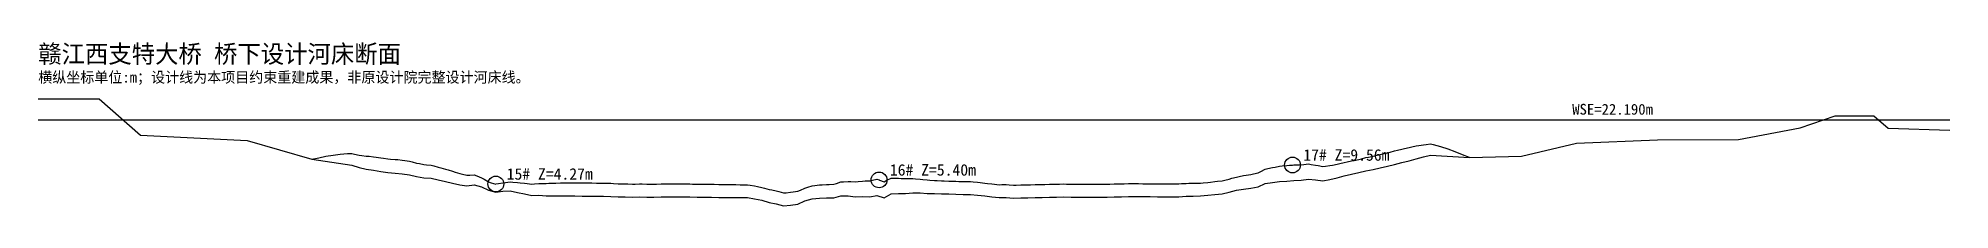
# Model space of a CAD drawing. Header units: metres. Extents: x 0 to 532, y -2 to 44.
import ezdxf

# ---------------------------------------------------------------- set-up
doc = ezdxf.new("R2010")
doc.units = ezdxf.units.M
for name, color, linetype in [('ANNOTATION', 7, 'CONTINUOUS'), ('CURRENT_BED', 8, 'CONTINUOUS'), ('DESIGN_CENTER', 1, 'CONTINUOUS'), ('PIER_CONTROL', 6, 'CONTINUOUS'), ('WSE_22_190', 4, 'CONTINUOUS')]:
    doc.layers.add(name, color=color, linetype=linetype)

msp = doc.modelspace()

# ---------------------------------------------------------------- linework, layer by layer
at = {"layer": 'CURRENT_BED', "color": 8}
msp.add_lwpolyline([(0, 27.98), (16.92, 28.02), (28.46, 17.9), (58.11, 16.4), (76.05, 11.2), (87.25, 9.56), (89.25, 8.85), (91.25, 8.37), (93.25, 8.12), (95.25, 7.78), (97.25, 7.43), (99.25, 7.26), (101.25, 7.13), (103.25, 6.84), (105.25, 6.31), (107.25, 6.01), (109.25, 5.88), (111.25, 5.39), (113.25, 4.95), (115.25, 4.5), (117.25, 4.05), (119.25, 3.8), (121.25, 4.06), (123.25, 3.5), (125.25, 2.52), (127.25, 1.99), (129.25, 2.26), (131.25, 2.33), (133.25, 1.92), (135.25, 1.52), (137.25, 1.04), (139.25, 1.15), (141.25, 1.01), (143.25, 0.99), (145.25, 0.97), (147.25, 0.95), (149.25, 0.93), (151.25, 0.91), (153.25, 0.89), (155.25, 0.87), (157.25, 0.85), (159.25, 0.82), (161.25, 0.7), (163.25, 0.65), (165.25, 0.61), (167.25, 0.67), (169.25, 0.64), (171.25, 0.62), (173.25, 0.66), (175.25, 0.66), (177.25, 0.66), (179.25, 0.66), (181.25, 0.66), (183.25, 0.63), (185.25, 0.59), (187.25, 0.57), (189.25, 0.55), (191.25, 0.52), (193.25, 0.5), (195.25, 0.47), (197.25, 0.46), (199.25, 0.15), (201.25, -0.26), (203.25, -0.85), (205.25, -1.22), (207.25, -1.81), (209.25, -1.6), (211.25, -1.32), (213.25, -0.45), (215.25, 0.12), (217.25, 0.34), (219.25, 0.39), (221.25, 0.41), (223.25, 0.96), (225.25, 0.94), (227.25, 0.73), (229.25, 0.75), (231.25, 0.72), (233.25, 1.07), (235.25, 0.41), (237.25, 1.52), (239.25, 1.61), (241.25, 1.65), (243.25, 1.85), (245.25, 1.78), (247.25, 1.64), (249.25, 1.59), (251.25, 1.53), (253.25, 1.48), (255.25, 1.43), (257.25, 1.38), (259.25, 1.35), (261.25, 1.2), (263.25, 0.95), (265.25, 0.71), (267.25, 0.48), (269.25, 0.53), (271.25, 0.36), (273.25, 0.4), (275.25, 0.44), (277.25, 0.49), (279.25, 0.53), (281.25, 0.57), (283.25, 0.62), (285.25, 0.65), (287.25, 0.64), (289.25, 0.64), (291.25, 0.63), (293.25, 0.62), (295.25, 0.62), (297.25, 0.61), (299.25, 0.65), (301.25, 0.68), (303.25, 0.74), (305.25, 0.78), (307.25, 0.74), (309.25, 0.74), (311.25, 0.71), (313.25, 0.69), (315.25, 0.68), (317.25, 0.73), (319.25, 0.84), (321.25, 0.92), (323.25, 0.93), (325.25, 1.12), (327.25, 1.36), (329.25, 1.54), (331.25, 2.02), (333.25, 2.51), (335.25, 2.87), (337.25, 3.08), (339.25, 3.49), (341.25, 4.42), (343.25, 4.72), (345.25, 4.98), (347.25, 5.1), (349.25, 5.21), (351.25, 5.32), (353.25, 5.64), (355.25, 5.46), (357.25, 5.17), (359.25, 5.51), (361.25, 6.03), (363.25, 6.55), (365.25, 6.98), (367.25, 7.44), (369.25, 7.94), (371.25, 8.28), (373.25, 8.75), (375.25, 9.23), (377.25, 9.72), (379.25, 10.22), (381.25, 10.74), (383.25, 11.3), (385.25, 11.83), (387.25, 12.34), (398.07, 11.69), (412.5, 12.02), (427.85, 15.6), (450.4, 16.59), (472.84, 16.64), (490.06, 19.92), (499.79, 23.3), (510.54, 23.3), (514.49, 19.84), (531.64, 19.29)], dxfattribs=at)
at = {"layer": 'DESIGN_CENTER', "color": 1}
msp.add_lwpolyline([(0, 27.98), (16.92, 28.02), (28.46, 17.9), (58.11, 16.4), (76.05, 11.2), (78, 11.58), (80, 11.99), (82, 12.34), (84, 12.59), (86, 12.73), (87.25, 12.77), (88, 12.61), (89.25, 12.32), (90, 12.22), (91.25, 12.02), (92, 11.98), (93.25, 11.88), (94, 11.78), (95.25, 11.6), (96, 11.48), (97.25, 11.27), (98, 11.21), (99.25, 11.1), (100, 11.05), (101.25, 10.95), (102, 10.83), (103.25, 10.63), (104, 10.42), (105.25, 10.07), (106, 9.94), (107.25, 9.72), (108, 9.65), (109.25, 9.52), (110, 9.31), (111.25, 8.95), (112, 8.74), (113.25, 8.39), (114, 8.18), (115.25, 7.81), (116, 7.58), (117.25, 7.19), (118, 7.03), (119.25, 6.75), (120, 6.76), (121.25, 6.79), (122, 6.5), (123.25, 6.02), (124, 5.58), (125.25, 4.87), (126, 4.63), (127.25, 4.26), (127.29, 4.27), (128, 4.38), (129.25, 4.61), (130, 4.69), (131.25, 4.84), (132, 4.77), (133.25, 4.65), (134, 4.58), (135.25, 4.46), (136, 4.36), (137.25, 4.18), (138, 4.28), (139.25, 4.45), (140, 4.45), (141.25, 4.45), (142, 4.48), (143.25, 4.52), (144, 4.54), (145.25, 4.57), (146, 4.58), (147.25, 4.59), (148, 4.59), (149.25, 4.59), (150, 4.59), (151.25, 4.58), (152, 4.57), (153.25, 4.56), (154, 4.55), (155.25, 4.53), (156, 4.52), (157.25, 4.5), (158, 4.49), (159.25, 4.47), (160, 4.42), (161.25, 4.34), (162, 4.32), (163.25, 4.28), (164, 4.27), (165.25, 4.24), (166, 4.26), (167.25, 4.29), (168, 4.27), (169.25, 4.26), (170, 4.25), (171.25, 4.23), (172, 4.25), (173.25, 4.27), (174, 4.27), (175.25, 4.27), (176, 4.27), (177.25, 4.27), (178, 4.27), (179.25, 4.27), (180, 4.27), (181.25, 4.27), (182, 4.26), (183.25, 4.24), (184, 4.23), (185.25, 4.21), (186, 4.2), (187.25, 4.19), (188, 4.18), (189.25, 4.16), (190, 4.15), (191.25, 4.14), (192, 4.13), (193.25, 4.11), (194, 4.1), (195.25, 4.08), (196, 4.08), (197.25, 4.06), (198, 3.95), (199.25, 3.75), (200, 3.59), (201.25, 3.33), (202, 3.11), (203.25, 2.74), (204, 2.6), (205.25, 2.36), (206, 2.14), (207.25, 1.77), (208, 1.85), (209.25, 1.98), (210, 2.08), (211.25, 2.26), (212, 2.59), (213.25, 3.14), (214, 3.36), (215.25, 3.74), (216, 3.83), (217.25, 4), (218, 4.04), (219.25, 4.11), (220, 4.14), (221.25, 4.21), (222, 4.45), (223.25, 4.87), (224, 4.91), (225.25, 4.98), (226, 4.95), (227.25, 4.91), (228, 4.97), (229.25, 5.08), (230, 5.12), (231.25, 5.17), (232, 5.34), (233.25, 5.6), (233.86, 5.4), (234, 5.35), (235.25, 4.91), (236, 5.3), (237.25, 5.92), (238, 5.91), (239.25, 5.88), (240, 5.84), (241.25, 5.77), (242, 5.79), (243.25, 5.83), (244, 5.75), (245.25, 5.64), (246, 5.55), (247.25, 5.4), (248, 5.35), (249.25, 5.28), (250, 5.24), (251.25, 5.17), (252, 5.14), (253.25, 5.09), (254, 5.06), (255.25, 5.02), (256, 4.99), (257.25, 4.96), (258, 4.95), (259.25, 4.93), (260, 4.87), (261.25, 4.78), (262, 4.69), (263.25, 4.54), (264, 4.45), (265.25, 4.3), (266, 4.22), (267.25, 4.08), (268, 4.1), (269.25, 4.13), (270, 4.07), (271.25, 3.97), (272, 3.98), (273.25, 4.01), (274, 4.02), (275.25, 4.06), (276, 4.07), (277.25, 4.1), (278, 4.12), (279.25, 4.14), (280, 4.16), (281.25, 4.19), (282, 4.21), (283.25, 4.24), (284, 4.25), (285.25, 4.27), (286, 4.26), (287.25, 4.26), (288, 4.26), (289.25, 4.25), (290, 4.25), (291.25, 4.25), (292, 4.25), (293.25, 4.24), (294, 4.24), (295.25, 4.24), (296, 4.23), (297.25, 4.23), (298, 4.24), (299.25, 4.27), (300, 4.28), (301.25, 4.3), (302, 4.32), (303.25, 4.36), (304, 4.37), (305.25, 4.4), (306, 4.38), (307.25, 4.35), (308, 4.35), (309.25, 4.35), (310, 4.34), (311.25, 4.32), (312, 4.31), (313.25, 4.29), (314, 4.29), (315.25, 4.28), (316, 4.29), (317.25, 4.32), (318, 4.36), (319.25, 4.43), (320, 4.46), (321.25, 4.5), (322, 4.51), (323.25, 4.51), (324, 4.59), (325.25, 4.71), (326, 4.8), (327.25, 4.95), (328, 5.03), (329.25, 5.14), (330, 5.34), (331.25, 5.65), (332, 5.85), (333.25, 6.18), (334, 6.33), (335.25, 6.6), (336, 6.7), (337.25, 6.89), (338, 7.08), (339.25, 7.4), (340, 7.79), (341.25, 8.44), (342, 8.6), (343.25, 8.85), (344, 9), (345.25, 9.23), (346, 9.32), (347.25, 9.44), (348, 9.5), (348.86, 9.56), (349.25, 9.58), (350, 9.61), (351.25, 9.63), (352, 9.71), (353.25, 9.84), (354, 9.73), (355.25, 9.54), (356, 9.39), (357.25, 9.14), (358, 9.23), (359.25, 9.38), (360, 9.54), (361.25, 9.82), (362, 9.99), (363.25, 10.28), (364, 10.43), (365.25, 10.68), (366, 10.85), (367.25, 11.13), (368, 11.32), (369.25, 11.64), (370, 11.77), (371.25, 12), (372, 12.18), (373.25, 12.49), (374, 12.68), (375.25, 12.99), (376, 13.18), (377.25, 13.48), (378, 13.67), (379.25, 13.97), (380, 14.15), (381.25, 14.43), (382, 14.6), (383.25, 14.87), (384, 15), (385.25, 15.21), (386, 15.3), (387.25, 15.43), (388, 15.25), (390, 14.7), (392, 14.04), (394, 13.29), (396, 12.49), (398, 11.71), (398.07, 11.69), (412.5, 12.02), (427.85, 15.6), (450.4, 16.59), (472.84, 16.64), (490.06, 19.92), (499.79, 23.3), (510.54, 23.3), (514.49, 19.84), (531.64, 19.29)], dxfattribs=at)
at = {"layer": 'PIER_CONTROL', "color": 6}
for centre in [(348.86, 9.56), (127.29, 4.27), (233.86, 5.4)]:
    msp.add_circle(centre, 2.2, dxfattribs=at)
at = {"layer": 'WSE_22_190', "color": 4}
msp.add_line((0, 22.19), (531.64, 22.19), dxfattribs=at)

# ---------------------------------------------------------------- texts
at = {"layer": 'ANNOTATION', "color": 7}
for s, height, p in [('赣江西支特大桥 桥下设计河床断面', 5, (0, 38.02)), ('横纵坐标单位:m；设计线为本项目约束重建成果，非原设计院完整设计河床线。', 3, (0, 32.52))]:
    msp.add_text(s, height=height, dxfattribs=at).set_placement(p)
at = {"layer": 'ANNOTATION', "color": 4}
msp.add_text('WSE=22.190m', height=3, dxfattribs=at).set_placement((426.64, 23.59))
at = {"layer": 'ANNOTATION', "color": 6}
for s, p in [('17# Z=9.56m', (351.86, 10.76)), ('15# Z=4.27m', (130.29, 5.47)), ('16# Z=5.40m', (236.86, 6.6))]:
    msp.add_text(s, height=3.2, dxfattribs=at).set_placement(p)

doc.saveas('drawing.dxf')
